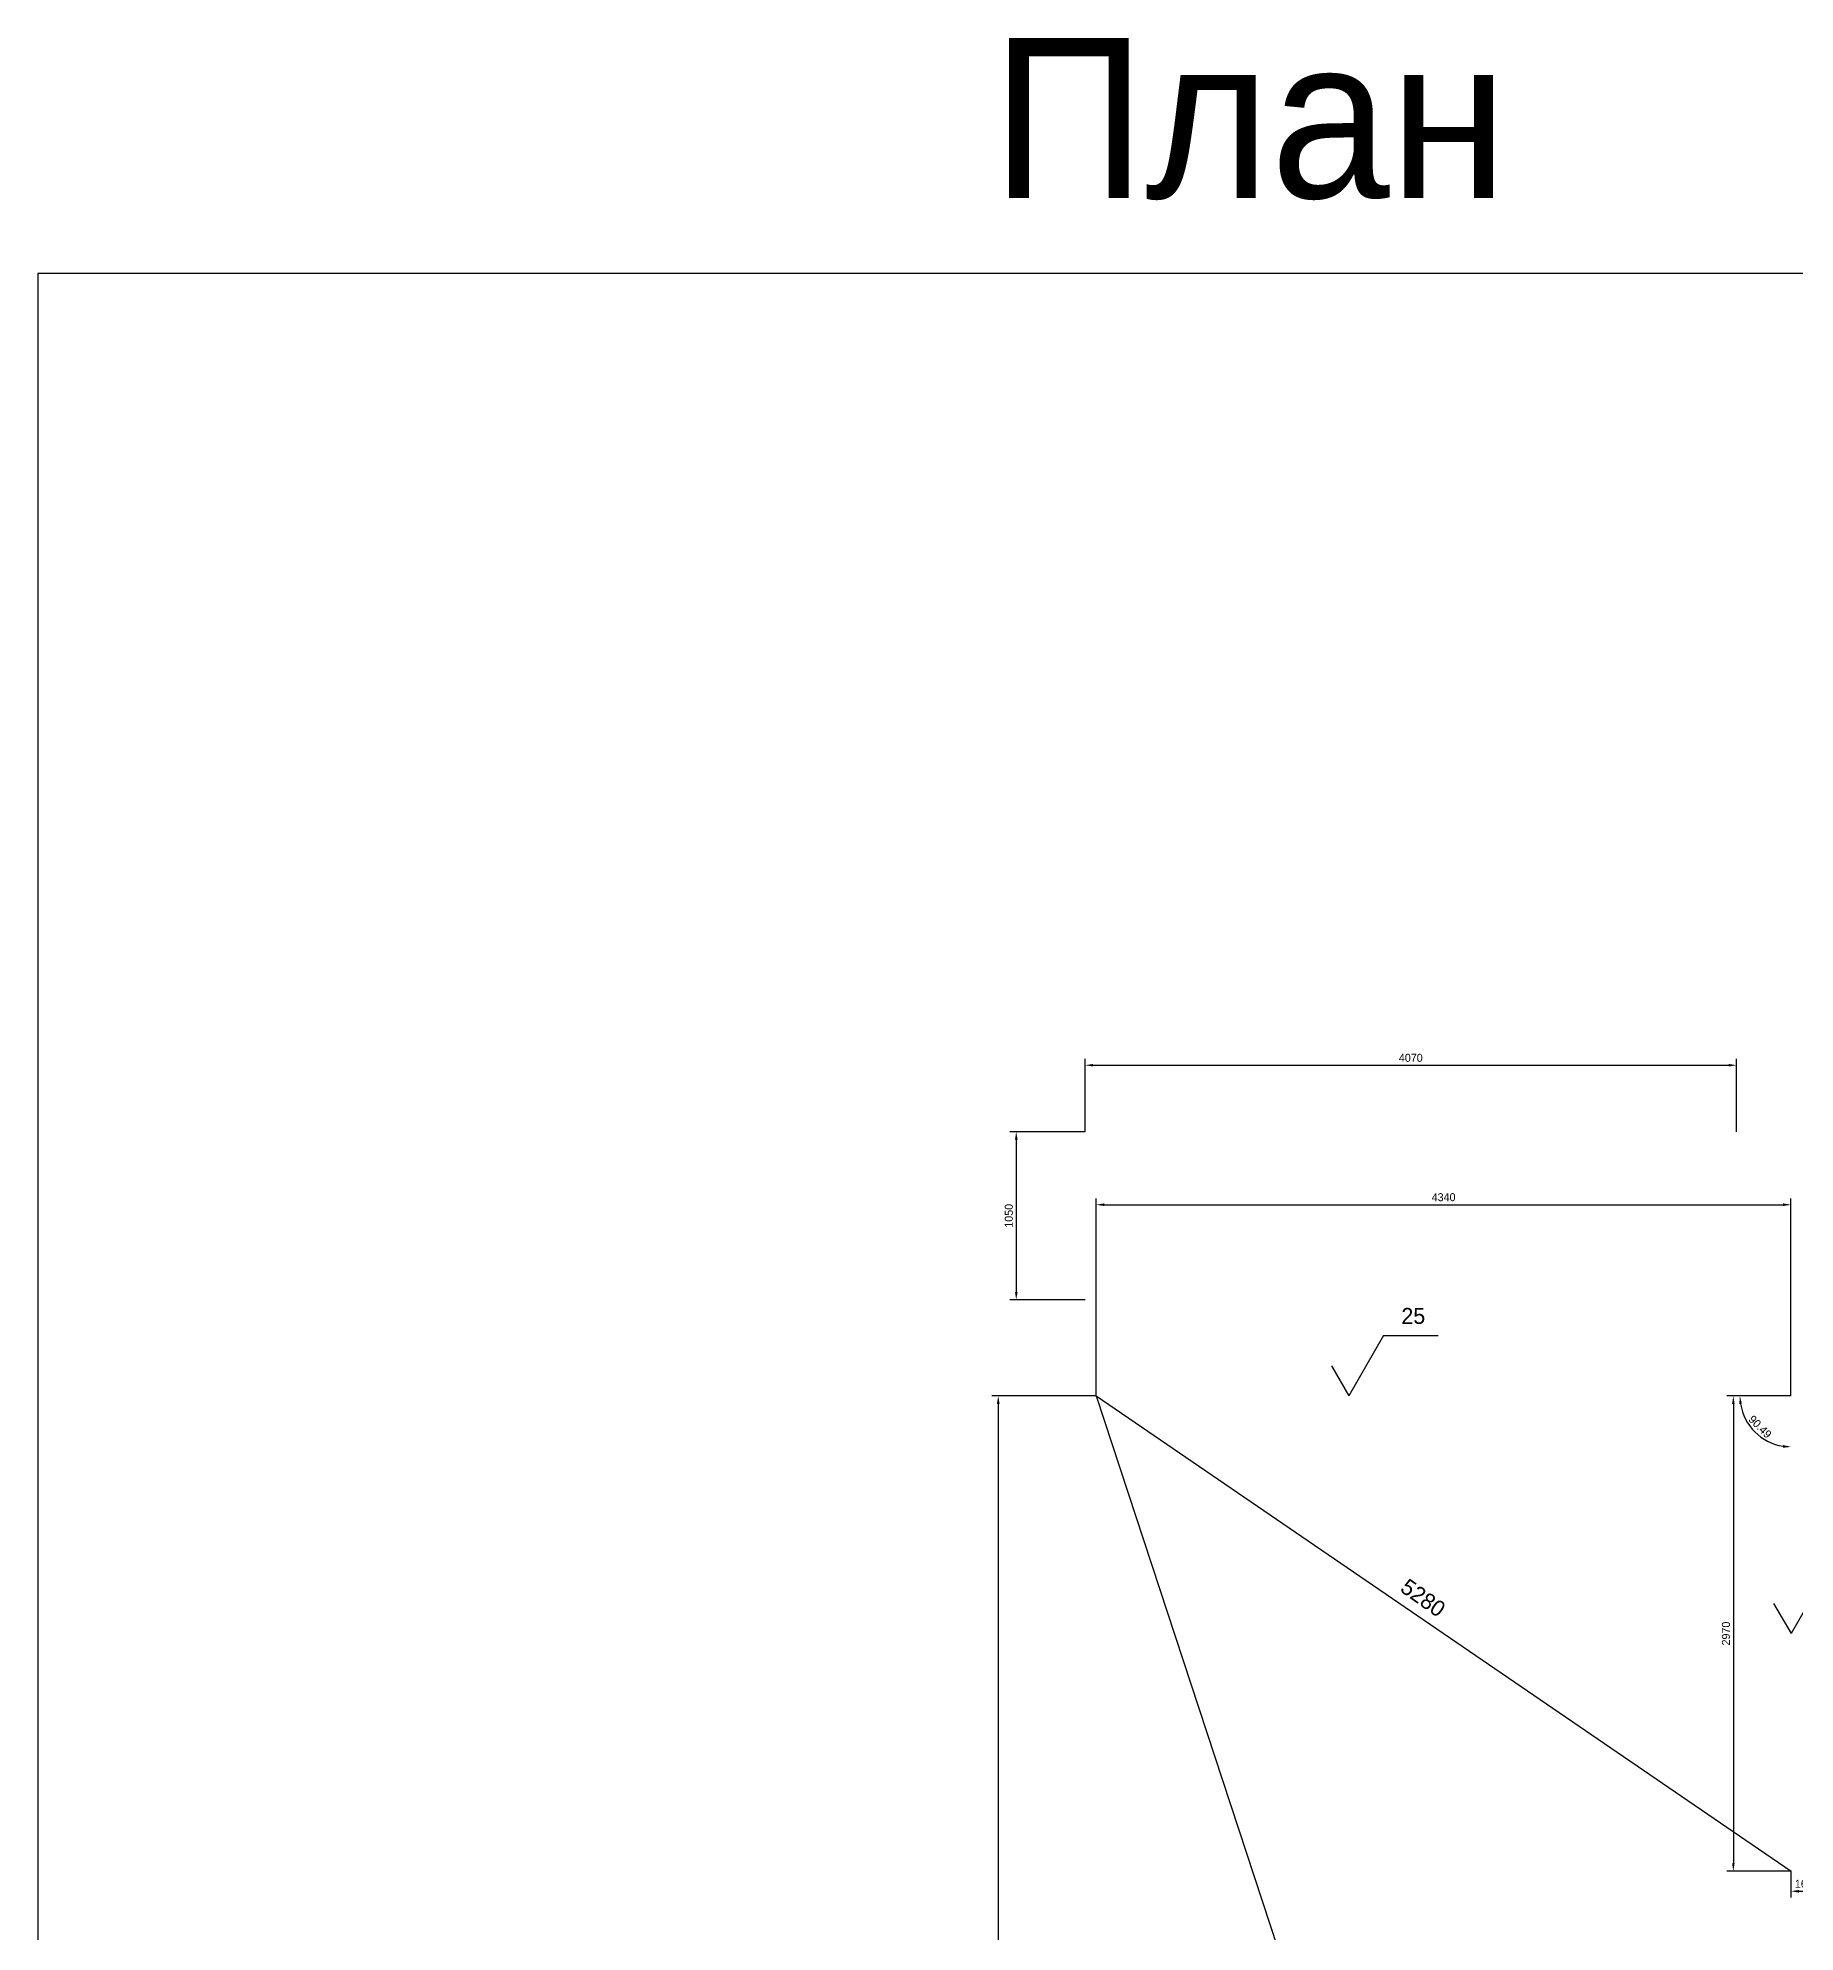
# Model space of a CAD drawing. Header units: millimetres. Extents: x -2161 to 19160, y 190 to 21725.
# Drawn here: x -2161 to 8817, y 9889 to 21725 of the extents above; entities that cross this region are included whole.
import ezdxf

# ---------------------------------------------------------------- set-up
doc = ezdxf.new("R2010")
doc.units = ezdxf.units.MM
doc.layers.add('08 Размеры', color=7, linetype='Continuous')
doc.layers.add('100 noprint', color=1, linetype='Continuous', plot=False)
doc.styles.get("Standard").update_dxf_attribs({"font": 'Ubuntu-R.ttf'})
doc.dimstyles.new('ISO-25', dxfattribs={"dimtxt": 2.5, "dimasz": 2.5, "dimexe": 1.25, "dimexo": 0.625, "dimtad": 1, "dimtxsty": 'Standard', "dimcen": 2.5, "dimadec": 0, "dimazin": 0, "dimtfac": 1, "dimtmove": 0, "dimatfit": 3, "dimfxl": 1, "dimarcsym": 0})

# ---------------------------------------------------------------- blocks, each defined once
blk = doc.blocks.new('*D96')
at = {"layer": '08 Размеры', "color": 0, "lineweight": -2}
for p, q in [((4451, 13240), (3799, 13240)), ((3839, 13190), (3839, 2790)), ((4451, 2740), (3799, 2740))]:
    blk.add_line(p, q, dxfattribs=at)
at = {"layer": '08 Размеры', "color": 0}
for points in [[(3847, 13190), (3830, 13190), (3839, 13240)], [(3830, 2790), (3847, 2790), (3839, 2740)]]:
    blk.add_solid(points, dxfattribs=at)
at = {"layer": 'Defpoints', "color": 0}
for p in [(4451, 13240), (3839, 2740), (4451, 2740)]:
    blk.add_point(p, dxfattribs=at)
at = {"layer": '08 Размеры', "color": 0, "insert": (3793, 7990), "char_height": 50, "attachment_point": 5, "rotation": 90}
blk.add_mtext('10500', dxfattribs=at)
blk = doc.blocks.new('*D111')
at = {"layer": '08 Размеры', "color": 0, "lineweight": -2}
for p, q in [((8791, 10270), (8791, 10105)), ((8951, 10270), (8951, 10105)), ((8841, 10145), (8901, 10145))]:
    blk.add_line(p, q, dxfattribs=at)
at = {"layer": '08 Размеры', "color": 0}
for points in [[(8841, 10153), (8841, 10136), (8791, 10145)], [(8901, 10136), (8901, 10153), (8951, 10145)]]:
    blk.add_solid(points, dxfattribs=at)
at = {"layer": 'Defpoints', "color": 0}
for p in [(8791, 10270), (8951, 10270), (8951, 10145)]:
    blk.add_point(p, dxfattribs=at)
at = {"layer": '08 Размеры', "color": 0, "insert": (8871, 10191), "char_height": 50, "attachment_point": 5}
blk.add_mtext('160', dxfattribs=at)
blk = doc.blocks.new('*D112')
at = {"layer": '08 Размеры', "color": 0, "lineweight": -2}
for p, q in [((8791, 13240), (8391, 13240)), ((8431, 13190), (8431, 10320)), ((8791, 10270), (8391, 10270))]:
    blk.add_line(p, q, dxfattribs=at)
at = {"layer": '08 Размеры', "color": 0}
for points in [[(8439, 13190), (8423, 13190), (8431, 13240)], [(8423, 10320), (8439, 10320), (8431, 10270)]]:
    blk.add_solid(points, dxfattribs=at)
at = {"layer": 'Defpoints', "color": 0}
for p in [(8791, 13240), (8431, 10270), (8791, 10270)]:
    blk.add_point(p, dxfattribs=at)
at = {"layer": '08 Размеры', "color": 0, "insert": (8385, 11755), "char_height": 50, "attachment_point": 5, "rotation": 90}
blk.add_mtext('2970', dxfattribs=at)
blk = doc.blocks.new('*D113')
at = {"layer": '08 Размеры', "color": 0, "lineweight": -2}
for p, q in [((4451, 13240), (4451, 14474)), ((8791, 13240), (8791, 14474)), ((4501, 14434), (8741, 14434))]:
    blk.add_line(p, q, dxfattribs=at)
at = {"layer": '08 Размеры', "color": 0}
for points in [[(4501, 14443), (4501, 14426), (4451, 14434)], [(8741, 14426), (8741, 14443), (8791, 14434)]]:
    blk.add_solid(points, dxfattribs=at)
at = {"layer": 'Defpoints', "color": 0}
for p in [(8791, 14434), (4451, 13240), (8791, 13240)]:
    blk.add_point(p, dxfattribs=at)
at = {"layer": '08 Размеры', "color": 0, "insert": (6621, 14481), "char_height": 50, "attachment_point": 5}
blk.add_mtext('4340', dxfattribs=at)
blk = doc.blocks.new('*D114')
at = {"layer": '08 Размеры', "color": 0, "lineweight": -2}
for p, q in [((4381, 14890), (4381, 15346)), ((4431, 15306), (8401, 15306)), ((8451, 14890), (8451, 15346))]:
    blk.add_line(p, q, dxfattribs=at)
at = {"layer": '08 Размеры', "color": 0}
for points in [[(4431, 15314), (4431, 15298), (4381, 15306)], [(8401, 15298), (8401, 15314), (8451, 15306)]]:
    blk.add_solid(points, dxfattribs=at)
at = {"layer": 'Defpoints', "color": 0}
for p in [(8451, 15306), (4381, 14890), (8451, 14890)]:
    blk.add_point(p, dxfattribs=at)
at = {"layer": '08 Размеры', "color": 0, "insert": (6416, 15352), "char_height": 50, "attachment_point": 5}
blk.add_mtext('4070', dxfattribs=at)
blk = doc.blocks.new('*D115')
at = {"layer": '08 Размеры', "color": 0, "lineweight": -2}
for p, q in [((4381, 14890), (3911, 14890)), ((3951, 14840), (3951, 13890)), ((4381, 13840), (3911, 13840))]:
    blk.add_line(p, q, dxfattribs=at)
at = {"layer": '08 Размеры', "color": 0}
for points in [[(3960, 14840), (3943, 14840), (3951, 14890)], [(3943, 13890), (3960, 13890), (3951, 13840)]]:
    blk.add_solid(points, dxfattribs=at)
at = {"layer": 'Defpoints', "color": 0}
for p in [(4381, 14890), (3951, 13840), (4381, 13840)]:
    blk.add_point(p, dxfattribs=at)
at = {"layer": '08 Размеры', "color": 0, "insert": (3905, 14365), "char_height": 50, "attachment_point": 5, "rotation": 90}
blk.add_mtext('1050', dxfattribs=at)
blk = doc.blocks.new('*D118')
at = {"layer": '08 Размеры', "color": 0, "lineweight": -2}
blk.add_arc((4451, 2740), 365, 7.8482, 82.1518, dxfattribs=at)
at = {"layer": '08 Размеры', "color": 0}
for points in [[(4502, 3110), (4501, 3094), (4451, 3105)], [(4805, 2789), (4821, 2791), (4817, 2740)]]:
    blk.add_solid(points, dxfattribs=at)
at = {"layer": 'Defpoints', "color": 0}
for p in [(4451, 13240), (4768, 2923), (4451, 2740), (4451, 2740), (7901, 2740)]:
    blk.add_point(p, dxfattribs=at)
at = {"layer": '08 Размеры', "color": 0, "linetype": 'ByBlock', "insert": (4742, 3031), "char_height": 50, "attachment_point": 5, "rotation": 315}
blk.add_mtext('89.26', dxfattribs=at)
blk = doc.blocks.new('*D120')
at = {"layer": '08 Размеры', "color": 0, "lineweight": -2}
blk.add_arc((8791, 13240), 319, 188.982, 261.018, dxfattribs=at)
at = {"layer": '08 Размеры', "color": 0}
for points in [[(8484, 13191), (8468, 13190), (8472, 13240)], [(8741, 12916), (8742, 12933), (8791, 12921)]]:
    blk.add_solid(points, dxfattribs=at)
at = {"layer": 'Defpoints', "color": 0}
for p in [(4451, 13240), (8791, 13240), (8791, 13240), (8515, 13080), (8791, 10270)]:
    blk.add_point(p, dxfattribs=at)
at = {"layer": '08 Размеры', "color": 0, "linetype": 'ByBlock', "insert": (8598, 13047), "char_height": 50, "attachment_point": 5, "rotation": 315}
blk.add_mtext('90.49', dxfattribs=at)

msp = doc.modelspace()

# ---------------------------------------------------------------- linework, layer by layer
for p, q in [((6246.263, 13617.29), (6028.5, 13240.115)), ((6246.263, 13617.29), (6587.019, 13617.29)), ((5919.619, 13428.703), (6028.5, 13240.115)), ((9008.996, 12132.29), (8791.234, 11755.115)), ((8682.353, 11943.703), (8791.234, 11755.115))]:
    msp.add_line(p, q)
at = {"layer": '08 Размеры'}
for q in [(7901.234, 2740.115), (8791.234, 10270.115)]:
    msp.add_line((4451.234, 13240.115), q, dxfattribs=at)
at = {"layer": '100 noprint'}
msp.add_lwpolyline([(-2160.605, 20253.528), (-2160.605, 189.863), (19159.948, 189.863), (19159.948, 20253.528)], close=True, dxfattribs=at)

# ---------------------------------------------------------------- texts
at = {"linetype": 'Continuous'}
msp.add_text('25', height=100, dxfattribs=at).set_placement((6357.292, 13689.55))
msp.add_text('5280', height=100, rotation=324.7304502, dxfattribs=at).set_placement((6342.776, 12023.264))
at = {"layer": '100 noprint', "insert": (3797.977, 21724.945), "char_height": 1000, "width": 2318.60368, "attachment_point": 1}
msp.add_mtext('{План}', dxfattribs=at)

# ---------------------------------------------------------------- dimensions: what is measured, and where the dimension line sits
at = {"layer": '08 Размеры'}
for base, p1, p2, picture, middle in [((8451.234, 15305.853), (4381.234, 14890.115), (8451.234, 14890.115), '*D114', (6416.234, 15351.972)), ((8791.234, 14434.456), (4451.234, 13240.115), (8791.234, 13240.115), '*D113', (6621.234, 14480.575)), ((8951.234, 10144.802), (8791.234, 10270.115), (8951.234, 10270.115), '*D111', (8871.234, 10190.92))]:
    dim = msp.add_linear_dim(base=base, p1=p1, p2=p2, dimstyle='ISO-25', override={"dimtxt": 50, "dimasz": 50, "dimexe": 40, "dimexo": 0, "dimgap": 20}, dxfattribs=at)
    dim.commit()
    dim.dimension.update_dxf_attribs({"geometry": picture, "text_midpoint": middle})
for base, p1, p2, picture, middle in [((3951.234, 13840.115), (4381.234, 14890.115), (4381.234, 13840.115), '*D115', (3905.116, 14365.115)), ((3838.696, 2740.115), (4451.234, 13240.115), (4451.234, 2740.115), '*D96', (3792.578, 7990.115)), ((8430.867, 10270.115), (8791.234, 13240.115), (8791.234, 10270.115), '*D112', (8384.749, 11755.115))]:
    dim = msp.add_linear_dim(base=base, p1=p1, p2=p2, angle=90, dimstyle='ISO-25', override={"dimtxt": 50, "dimasz": 50, "dimexe": 40, "dimexo": 0, "dimgap": 20}, dxfattribs=at)
    dim.commit()
    dim.dimension.update_dxf_attribs({"geometry": picture, "text_midpoint": middle})
for base, line1, line2, text, override, picture, middle in [((4767.602, 2922.77), ((4451.234, 13240.115), (4451.234, 2740.115)), ((4451.234, 2740.115), (7901.234, 2740.115)), '89.26', {"dimscale": 1, "dimtxt": 50, "dimasz": 50, "dimexe": 40, "dimexo": 0, "dimgap": 20, "dimcen": 2.5, "dimtix": 0, "dimtofl": 0, "dimtmove": 0, "dimatfit": 3}, '*D118', (4742.158, 3031.039)), ((8514.735, 13080.478), ((8791.234, 13240.115), (4451.234, 13240.115)), ((8791.234, 10270.115), (8791.234, 13240.115)), '90.49', {"dimtxt": 50, "dimasz": 50, "dimexe": 40, "dimexo": 0, "dimgap": 20, "dimtofl": 0}, '*D120', (8598.084, 13046.965))]:
    dim = msp.add_angular_dim_2l(base=base, line1=line1, line2=line2, text=text, dimstyle='ISO-25', override=override, dxfattribs=at)
    dim.commit()
    dim.dimension.update_dxf_attribs({"geometry": picture, "text_midpoint": middle})

doc.saveas('drawing.dxf')
